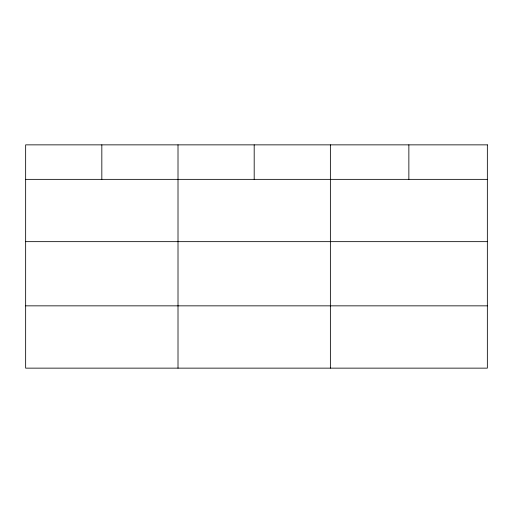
<?xml version="1.0" encoding="UTF-8"?>
<svg xmlns="http://www.w3.org/2000/svg" width="513" height="513" viewBox="0 0 513 513"><rect width="100%" height="100%" fill="white"/><g stroke="black" fill="none" stroke-linecap="round" stroke-linejoin="round"><path stroke-width="0.77" d="M25.65 179.358L487.35 179.358M25.65 241.655L487.35 241.655M25.65 305.844L487.35 305.844M408.861 144.858L408.861 179.358M330.372 144.858L330.372 368.142M254.191 144.858L254.191 179.358M178.011 144.858L178.011 368.142M101.831 144.858L101.831 179.358M487.35 144.858L25.65 144.858L25.65 368.142L487.35 368.142L487.35 144.858"/></g></svg>
